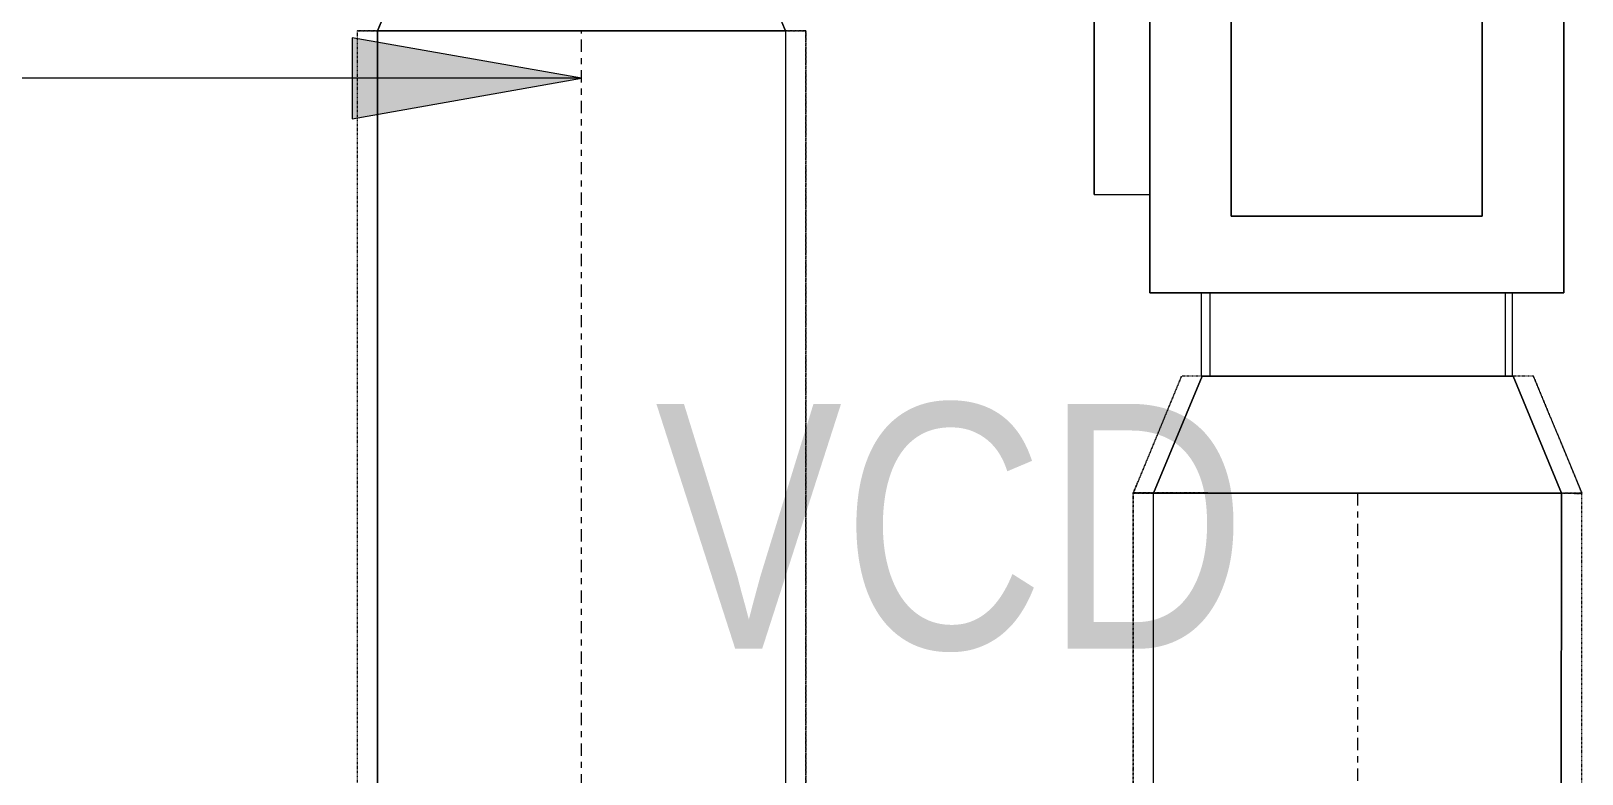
# Model space of a CAD drawing. Header units: inches. Extents: x -83664 to 20107, y -47222 to 19398.
# Drawn here: x -25757 to -24236, y -29489 to -28761 of the extents above; entities that cross this region are included whole.
import ezdxf

# ---------------------------------------------------------------- set-up
doc = ezdxf.new("R2010")
doc.units = ezdxf.units.IN
doc.header["$MEASUREMENT"] = 0
doc.linetypes.add('Center', pattern=[29.999999, 12, -6, 6, -6])
doc.linetypes.add('Hidden 0_50', pattern=[1.0584, 0.5292, -0.5292])
for name, color, linetype, lineweight in [('G-ANNO-TEXT', 7, 'Continuous', 9), ('M-EQPM', 7, 'Continuous', 18), ('M-HVAC-DUCT-CNTR', 7, 'Center', 9), ('M-HVAC-DUCT-IDEN', 7, 'Continuous', 18)]:
    doc.layers.add(name, color=color, linetype=linetype, lineweight=lineweight)
doc.layers.add('M-HVAC-DUCT', color=7, linetype='Continuous', lineweight=9, true_color=0xffe97f)
doc.styles.add('Arial Narrow_21', font='ARIALN.TTF', dxfattribs={"height": 240})

# ---------------------------------------------------------------- blocks, each defined once
blk = doc.blocks.new('M_Rectangular to Round Transition - Angle - 45 Degree-7443717-FIRST FLOOR AC CONDITIONING LAYOUT - PART A')
at = {"layer": 'M-HVAC-DUCT', "color": 6, "true_color": 0xff00ff}
for p, q in [((0, 200), (181.1, 125)), ((181.1, 125), (0, 200)), ((0, 200), (0, -200)), ((0, -200), (0, 200)), ((181.1, 0), (181.1, 125)), ((181.1, 0), (181.1, 125)), ((181.1, -125), (181.1, 0)), ((181.1, -125), (181.1, 0)), ((0, -200), (181.1, -125)), ((181.1, -125), (0, -200))]:
    blk.add_line(p, q, dxfattribs=at)
blk = doc.blocks.new('CAV - CAV-33-9301347-FIRST FLOOR AC CONDITIONING LAYOUT - PART A')
at = {"layer": 'M-EQPM', "color": 6, "true_color": 0xff00ff}
for p, q in [((-183.8, 257.7), (-403.8, 257.7)), ((-403.8, 257.7), (-183.8, 257.7)), ((-403.8, 257.7), (-403.8, 203)), ((-403.8, 257.7), (-403.8, 203)), ((-183.8, 203), (-183.8, 257.7)), ((-183.8, 257.7), (-183.8, 203)), ((500, 203), (-500, 203)), ((-500, 203), (-500, -203)), ((-500, -203), (-500, 203)), ((-500, 203), (500, 203)), ((-183.8, 203), (-403.8, 203)), ((-403.8, 203), (-183.8, 203)), ((500, -203), (500, 203)), ((500, 203), (500, -203)), ((-500, 152.5), (-581.8, 152.5)), ((-581.8, 152.5), (-581.8, -152.5)), ((-581.8, 152.5), (-581.8, -152.5)), ((-500, -152.5), (-500, 152.5)), ((-500, -152.5), (-500, 152.5)), ((581.8, 152.5), (500, 152.5)), ((500, 152.5), (500, -152.5)), ((500, 152.5), (500, -152.5)), ((581.8, -152.5), (581.8, 152.5)), ((581.8, -152.5), (581.8, 152.5)), ((-500, 144.2), (-581.8, 144.2)), ((-581.8, -145.8), (-581.8, 144.2)), ((-581.8, -145.8), (-581.8, 144.2)), ((-500, 144.2), (-500, -145.8)), ((-500, 144.2), (-500, -145.8)), ((581.8, 144.2), (500, 144.2)), ((500, -145.8), (500, 144.2)), ((500, -145.8), (500, 144.2)), ((581.8, 144.2), (581.8, -145.8)), ((581.8, 144.2), (581.8, -145.8)), ((-425, -122.8), (-425, 123.3)), ((-425, 123.3), (425, 123.3)), ((425, 123.3), (-425, 123.3)), ((-425, 123.3), (-425, -122.8)), ((425, 123.3), (425, -122.8)), ((425, -122.8), (425, 123.3)), ((425, -122.8), (-425, -122.8)), ((-425, -122.8), (425, -122.8)), ((-581.8, -145.8), (-500, -145.8)), ((500, -145.8), (581.8, -145.8)), ((-581.8, -152.5), (-500, -152.5)), ((500, -152.5), (581.8, -152.5)), ((-500, -203), (500, -203)), ((500, -203), (-500, -203))]:
    blk.add_line(p, q, dxfattribs=at)
blk = doc.blocks.new('M_Rectangular to Round Transition - Angle - 45 Degree-9301294-FIRST FLOOR AC CONDITIONING LAYOUT - PART A')
at = {"layer": 'M-HVAC-DUCT', "color": 6, "true_color": 0xff00ff}
for p, q in [((0, 200), (114.7, 152.5)), ((114.7, 152.5), (0, 200)), ((0, 200), (0, -200)), ((0, -200), (0, 200)), ((114.7, 0), (114.7, 152.5)), ((114.7, 0), (114.7, 152.5)), ((114.7, -152.5), (114.7, 0)), ((114.7, -152.5), (114.7, 0)), ((0, -200), (114.7, -152.5)), ((114.7, -152.5), (0, -200))]:
    blk.add_line(p, q, dxfattribs=at)
blk = doc.blocks.new('TEMW-SMBZ-HO-BM-HVAC-00002_rvt-1-FIRST FLOOR AC CONDITIONING LAYOUT - PART A')
at = {"layer": 'M-HVAC-DUCT', "color": 6, "linetype": 'Hidden 0_50', "true_color": 0xff00ff}
for p, q in [((126459.4, 69611.3), (126019.4, 69611.3)), ((126019.4, 69611.3), (126459.4, 69611.3)), ((126019.4, 69611.3), (126019.4, 68810.8)), ((126019.4, 69611.3), (126019.4, 68810.8)), ((126459.4, 69611.3), (126019.4, 69611.3)), ((126019.4, 69611.3), (126459.4, 69611.3)), ((126459.4, 68810.8), (126459.4, 69611.3)), ((126459.4, 69611.3), (126459.4, 68810.8)), ((126780.4, 69158.2), (126827.9, 69272.9)), ((126827.9, 69272.9), (126780.4, 69158.2)), ((127000.4, 69272.9), (126827.9, 69272.9)), ((127000.4, 69272.9), (126827.9, 69272.9)), ((127172.9, 69272.9), (127000.4, 69272.9)), ((127172.9, 69272.9), (127000.4, 69272.9)), ((127220.4, 69158.2), (127172.9, 69272.9)), ((127172.9, 69272.9), (127220.4, 69158.2)), ((126780.4, 69158.4), (126779.7, 68104.8)), ((126779.7, 68104.8), (126780.4, 69158.4)), ((126780.4, 69158.4), (127220.4, 69158)), ((127220.4, 69158), (126780.4, 69158.4)), ((127220.4, 69158.2), (126780.4, 69158.2)), ((126780.4, 69158.2), (127220.4, 69158.2)), ((127219.7, 68104.5), (127220.4, 69158)), ((127219.7, 68104.5), (127220.4, 69158))]:
    blk.add_line(p, q, dxfattribs=at)
at = {"layer": 'M-HVAC-DUCT', "color": 6, "true_color": 0xff00ff}
for p, q in [((126039.4, 69611.3), (126439.4, 69611.3)), ((126439.4, 69611.3), (126039.4, 69611.3)), ((126039.4, 68810.8), (126039.4, 69611.3)), ((126039.4, 69611.3), (126039.4, 68810.8)), ((126439.4, 69611.3), (126439.4, 68810.8)), ((126439.4, 69611.3), (126439.4, 68810.8)), ((126799.7, 68104.8), (126800.4, 69158.3)), ((126799.7, 68104.8), (126800.4, 69158.3)), ((127200.4, 69158.1), (126800.4, 69158.3)), ((126800.4, 69158.3), (127200.4, 69158.1)), ((127200.4, 69158.1), (127199.7, 68104.5)), ((127199.7, 68104.5), (127200.4, 69158.1))]:
    blk.add_line(p, q, dxfattribs=at)
at = {"layer": 'M-HVAC-DUCT-CNTR', "color": 6, "true_color": 0xff00ff}
for p, q in [((126239.4, 68810.8), (126239.4, 69611.3)), ((127000.4, 69158.2), (126999.7, 68104.6))]:
    blk.add_line(p, q, dxfattribs=at)
at = {"layer": 'M-EQPM', "color": 6, "linetype": 'Hidden 0_50', "lineweight": 9, "true_color": 0xff00ff, "rotation": 89.9999999999999}
blk.add_blockref('CAV - CAV-33-9301347-FIRST FLOOR AC CONDITIONING LAYOUT - PART A', (126999.7, 69854.7), dxfattribs=at)
at = {"layer": 'M-HVAC-DUCT', "color": 6, "linetype": 'Hidden 0_50', "lineweight": 9, "true_color": 0xff00ff, "rotation": 90}
for name, p in [('M_Rectangular to Round Transition - Angle - 45 Degree-7443717-FIRST FLOOR AC CONDITIONING LAYOUT - PART A', (126239.4, 69611.3)), ('M_Rectangular to Round Transition - Angle - 45 Degree-9301294-FIRST FLOOR AC CONDITIONING LAYOUT - PART A', (127000.4, 69158.2))]:
    blk.add_blockref(name, p, dxfattribs=at)
blk = doc.blocks.new('TEMW-SMBZ-HO-BM-HVAC-00002_rvt-2-FIRST FLOOR AC CONDITIONING LAYOUT - PART A')
at = {"layer": 'M-HVAC-DUCT', "color": 6, "linetype": 'Hidden 0_50', "true_color": 0xff00ff}
for p, q in [((126459.4, 69611.3), (126019.4, 69611.3)), ((126019.4, 69611.3), (126459.4, 69611.3)), ((126019.4, 69611.3), (126019.4, 68810.8)), ((126019.4, 69611.3), (126019.4, 68810.8)), ((126459.4, 69611.3), (126019.4, 69611.3)), ((126019.4, 69611.3), (126459.4, 69611.3)), ((126459.4, 68810.8), (126459.4, 69611.3)), ((126459.4, 69611.3), (126459.4, 68810.8)), ((126780.4, 69158.2), (126827.9, 69272.9)), ((126827.9, 69272.9), (126780.4, 69158.2)), ((127000.4, 69272.9), (126827.9, 69272.9)), ((127000.4, 69272.9), (126827.9, 69272.9)), ((127172.9, 69272.9), (127000.4, 69272.9)), ((127172.9, 69272.9), (127000.4, 69272.9)), ((127220.4, 69158.2), (127172.9, 69272.9)), ((127172.9, 69272.9), (127220.4, 69158.2)), ((126780.4, 69158.4), (126779.7, 68104.8)), ((126779.7, 68104.8), (126780.4, 69158.4)), ((126780.4, 69158.4), (127220.4, 69158)), ((127220.4, 69158), (126780.4, 69158.4)), ((127220.4, 69158.2), (126780.4, 69158.2)), ((126780.4, 69158.2), (127220.4, 69158.2)), ((127219.7, 68104.5), (127220.4, 69158)), ((127219.7, 68104.5), (127220.4, 69158))]:
    blk.add_line(p, q, dxfattribs=at)
at = {"layer": 'M-HVAC-DUCT', "color": 6, "true_color": 0xff00ff}
for p, q in [((126039.4, 69611.3), (126439.4, 69611.3)), ((126439.4, 69611.3), (126039.4, 69611.3)), ((126039.4, 68810.8), (126039.4, 69611.3)), ((126039.4, 69611.3), (126039.4, 68810.8)), ((126439.4, 69611.3), (126439.4, 68810.8)), ((126439.4, 69611.3), (126439.4, 68810.8)), ((126799.7, 68104.8), (126800.4, 69158.3)), ((126799.7, 68104.8), (126800.4, 69158.3)), ((127200.4, 69158.1), (126800.4, 69158.3)), ((126800.4, 69158.3), (127200.4, 69158.1)), ((127200.4, 69158.1), (127199.7, 68104.5)), ((127199.7, 68104.5), (127200.4, 69158.1))]:
    blk.add_line(p, q, dxfattribs=at)
at = {"layer": 'M-HVAC-DUCT-CNTR', "color": 6, "true_color": 0xff00ff}
for p, q in [((126239.4, 68810.8), (126239.4, 69611.3)), ((127000.4, 69158.2), (126999.7, 68104.6))]:
    blk.add_line(p, q, dxfattribs=at)
at = {"layer": 'M-EQPM', "color": 6, "linetype": 'Hidden 0_50', "lineweight": 9, "true_color": 0xff00ff, "rotation": 89.9999999999999}
blk.add_blockref('CAV - CAV-33-9301347-FIRST FLOOR AC CONDITIONING LAYOUT - PART A', (126999.7, 69854.7), dxfattribs=at)
at = {"layer": 'M-HVAC-DUCT', "color": 6, "linetype": 'Hidden 0_50', "lineweight": 9, "true_color": 0xff00ff, "rotation": 90}
for name, p in [('M_Rectangular to Round Transition - Angle - 45 Degree-7443717-FIRST FLOOR AC CONDITIONING LAYOUT - PART A', (126239.4, 69611.3)), ('M_Rectangular to Round Transition - Angle - 45 Degree-9301294-FIRST FLOOR AC CONDITIONING LAYOUT - PART A', (127000.4, 69158.2))]:
    blk.add_blockref(name, p, dxfattribs=at)

msp = doc.modelspace()

# ---------------------------------------------------------------- hatches: boundary and pattern name
at = {"layer": 'M-HVAC-DUCT-IDEN', "lineweight": 9}
msp.add_hatch(color=256, dxfattribs=at).paths.add_polyline_path([(-25217.3, -28807.2), (-25442.3, -28767.5), (-25442.3, -28846.9)])

# ---------------------------------------------------------------- linework, layer by layer
for p, q in [((-25217.3, -28807.2), (-25442.3, -28767.5)), ((-25442.3, -28767.5), (-25442.3, -28846.9)), ((-25217.3, -28807.2), (-26117.8, -28807.2)), ((-25442.3, -28846.9), (-25217.3, -28807.2))]:
    msp.add_line(p, q, dxfattribs=at)

# ---------------------------------------------------------------- block references
at = {"lineweight": 5}
for name in ['TEMW-SMBZ-HO-BM-HVAC-00002_rvt-1-FIRST FLOOR AC CONDITIONING LAYOUT - PART A', 'TEMW-SMBZ-HO-BM-HVAC-00002_rvt-2-FIRST FLOOR AC CONDITIONING LAYOUT - PART A']:
    msp.add_blockref(name, (-151456.7, -98372.2), dxfattribs=at)

# ---------------------------------------------------------------- texts
at = {"layer": 'G-ANNO-TEXT', "insert": (-25145, -29126.5), "char_height": 240, "width": 733.544, "attachment_point": 1, "style": 'Arial Narrow_21'}
msp.add_mtext('VCD', dxfattribs=at)

doc.saveas('drawing.dxf')
